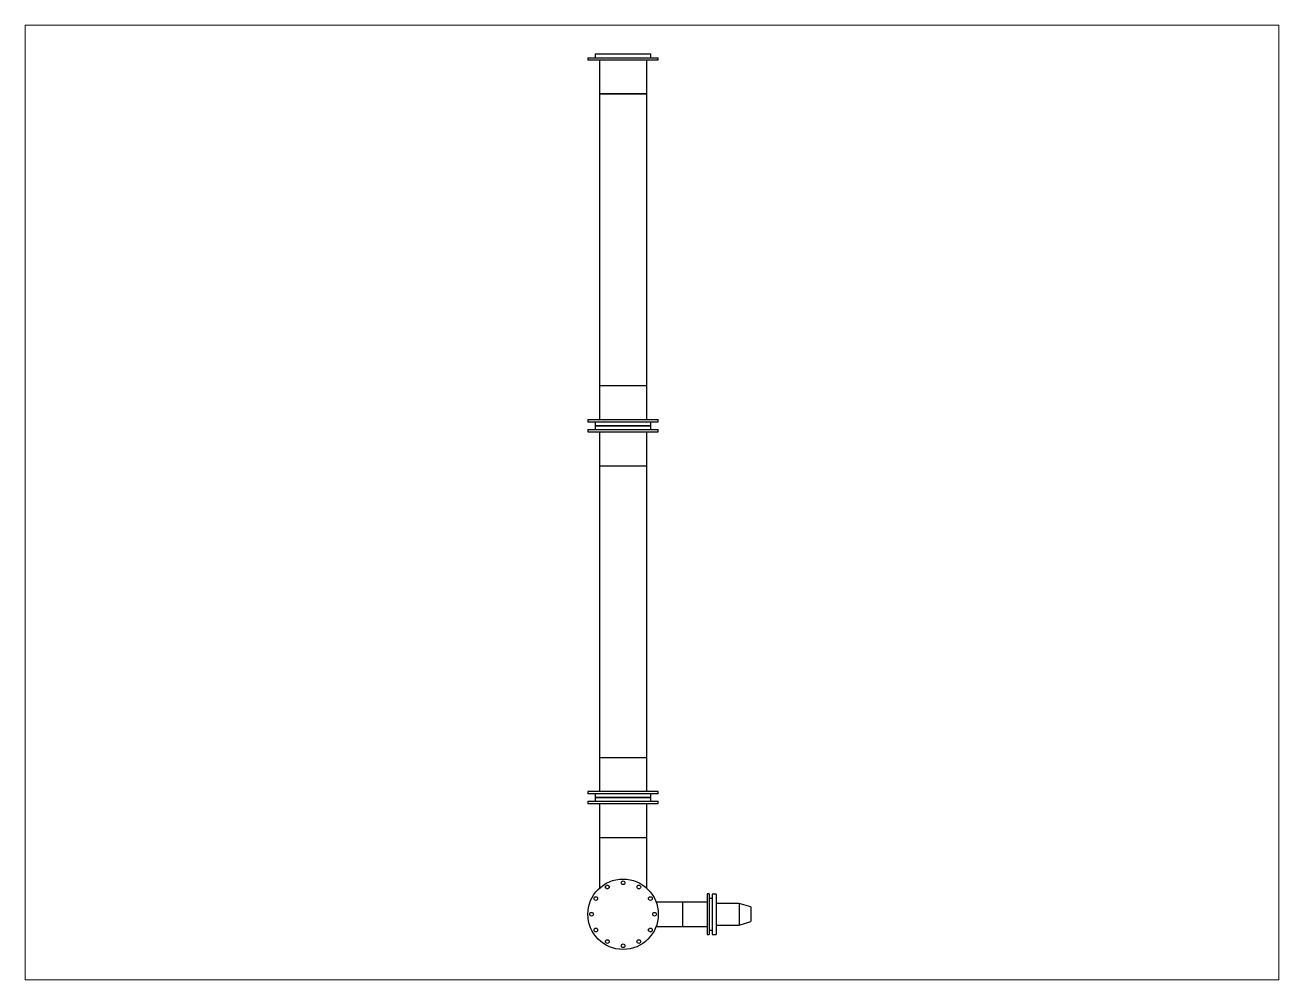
# Paper-space layout 'Side' of a CAD drawing. Header units: inches. Extents: x 1.05 to 9.45, y 0.8 to 7.2.
# The model-space entities are those that its viewports show. They can reach past a viewport. Long polylines and large blocks are cut down to what shows.
import ezdxf

# ---------------------------------------------------------------- set-up
doc = ezdxf.new("R2010")
doc.units = ezdxf.units.IN
doc.header["$MEASUREMENT"] = 0

msp = doc.modelspace()

# ---------------------------------------------------------------- linework, layer by layer
at = {"color": 7, "linetype": 'Continuous', "lineweight": 25}
for p, q in [((-176.06, 52.74), (-176.06, 52.12)), ((-176.06, 52.74), (-167, 52.74)), ((-176.06, 52.12), (-167, 52.12)), ((-174.06, 53.74), (-174.06, 52.74)), ((-174.06, 53.74), (-159.48, 53.74)), ((-172.93, 52.12), (-172.93, 42.94)), ((-167, 52.74), (-157.06, 52.74)), ((-167, 52.12), (-157.06, 52.12)), ((-160.18, 42.94), (-160.18, 52.12)), ((-159.48, 53.74), (-159.06, 53.74)), ((-159.06, 52.74), (-159.06, 53.74)), ((-157.06, 52.12), (-157.06, 52.74)), ((-172.93, 42.94), (-172.93, -35.8)), ((-172.93, 42.94), (-172.93, 42.94)), ((-160.18, 42.94), (-172.93, 42.94)), ((-172.93, 42.94), (-160.54, 42.94)), ((-160.54, 42.94), (-160.18, 42.94)), ((-160.18, -35.8), (-160.18, 42.94)), ((-172.93, -35.8), (-172.93, -44.97)), ((-172.93, -35.8), (-172.93, -35.8)), ((-160.18, -35.8), (-172.93, -35.8)), ((-160.18, -35.8), (-172.93, -35.8)), ((-160.18, -44.97), (-160.18, -35.8)), ((-176.06, -44.97), (-176.06, -45.6)), ((-176.06, -44.97), (-157.06, -44.97)), ((-176.06, -45.6), (-157.06, -45.6)), ((-174.06, -45.6), (-174.06, -46.6)), ((-174.06, -46.6), (-174.06, -47.6)), ((-159.06, -46.6), (-174.06, -46.6)), ((-174.06, -46.6), (-159.48, -46.6)), ((-159.48, -46.6), (-159.06, -46.6)), ((-159.06, -46.6), (-159.06, -45.6)), ((-159.06, -47.6), (-159.06, -46.6)), ((-157.06, -45.6), (-157.06, -44.97)), ((-176.06, -47.6), (-176.06, -48.22)), ((-176.06, -47.6), (-167, -47.6)), ((-176.06, -48.22), (-167, -48.22)), ((-172.93, -48.22), (-172.93, -57.4)), ((-167, -47.6), (-157.06, -47.6)), ((-167, -48.22), (-157.06, -48.22)), ((-160.18, -57.4), (-160.18, -48.22)), ((-157.06, -48.22), (-157.06, -47.6)), ((-172.93, -57.4), (-172.93, -136.14)), ((-172.93, -57.4), (-160.18, -57.4)), ((-172.93, -57.4), (-160.54, -57.4)), ((-160.54, -57.4), (-160.18, -57.4)), ((-160.18, -136.14), (-160.18, -57.4)), ((-172.93, -136.14), (-172.93, -145.32)), ((-172.93, -136.14), (-160.18, -136.14)), ((-160.18, -145.32), (-160.18, -136.14)), ((-176.06, -145.32), (-176.06, -145.94)), ((-157.06, -145.32), (-176.06, -145.32)), ((-157.06, -145.94), (-157.06, -145.32)), ((-157.06, -145.94), (-176.06, -145.94)), ((-176.06, -147.94), (-176.06, -148.57)), ((-176.06, -147.94), (-157.06, -147.94)), ((-176.06, -148.57), (-157.06, -148.57)), ((-174.06, -145.94), (-174.06, -146.94)), ((-174.06, -146.94), (-174.06, -147.94)), ((-174.06, -146.94), (-159.48, -146.94)), ((-159.06, -146.94), (-174.06, -146.94)), ((-172.93, -148.57), (-172.93, -157.74)), ((-160.18, -157.74), (-160.18, -148.57)), ((-159.48, -146.94), (-159.06, -146.94)), ((-159.06, -146.94), (-159.06, -145.94)), ((-159.06, -147.94), (-159.06, -146.94)), ((-157.06, -148.57), (-157.06, -147.94)), ((-172.93, -157.74), (-172.93, -171.45)), ((-172.93, -157.74), (-160.54, -157.74)), ((-172.93, -157.74), (-160.18, -157.74)), ((-160.54, -157.74), (-160.18, -157.74)), ((-160.18, -171.45), (-160.18, -157.74)), ((-150.56, -175.18), (-157.65, -175.18)), ((-143.86, -175.18), (-150.56, -175.18)), ((-150.56, -175.18), (-150.56, -181.8)), ((-143.36, -172.99), (-143.86, -172.99)), ((-143.86, -172.99), (-143.86, -178.49)), ((-143.36, -172.99), (-143.36, -178.49)), ((-142.56, -174.24), (-143.36, -174.24)), ((-141.47, -173.06), (-142.56, -173.06)), ((-142.56, -173.06), (-142.56, -176.41)), ((-141.47, -173.06), (-141.47, -176.41)), ((-135.26, -175.57), (-141.47, -175.57)), ((-132.06, -176.51), (-135.26, -175.57)), ((-135.26, -175.57), (-135.26, -177.37)), ((-143.86, -178.49), (-143.86, -183.99)), ((-143.36, -178.49), (-143.36, -183.99)), ((-142.56, -176.41), (-142.56, -183.92)), ((-141.47, -176.41), (-141.47, -183.92)), ((-135.26, -177.37), (-135.26, -181.42)), ((-132.06, -176.51), (-132.06, -177.73)), ((-132.06, -177.73), (-132.06, -180.47)), ((-157.65, -181.8), (-150.56, -181.8)), ((-150.56, -181.8), (-143.86, -181.8)), ((-141.47, -181.42), (-135.26, -181.42)), ((-135.26, -181.42), (-132.06, -180.47)), ((-143.86, -183.99), (-143.36, -183.99)), ((-143.36, -182.74), (-142.56, -182.74)), ((-142.56, -183.92), (-141.47, -183.92))]:
    msp.add_line(p, q, dxfattribs=at)
for centre, radius in [((-166.56, -178.49), 9.5), ((-170.81, -171.13), 0.5), ((-166.56, -169.99), 0.5), ((-162.31, -171.13), 0.5), ((-173.92, -174.24), 0.5), ((-159.2, -174.24), 0.5), ((-175.06, -178.49), 0.5), ((-158.06, -178.49), 0.5), ((-173.92, -182.74), 0.5), ((-159.2, -182.74), 0.5), ((-170.81, -185.85), 0.5), ((-162.31, -185.85), 0.5), ((-166.56, -186.99), 0.5)]:
    msp.add_circle(centre, radius, dxfattribs=at)

psp = doc.layouts.new('Side')

# ---------------------------------------------------------------- viewports
at = {"layer": '0'}
psp.add_viewport(center=(5.25, 4), size=(8.4, 6.4), view_center_point=(-158.7595, -67.3352), view_height=257.762074, dxfattribs=at)

doc.saveas('drawing.dxf')
